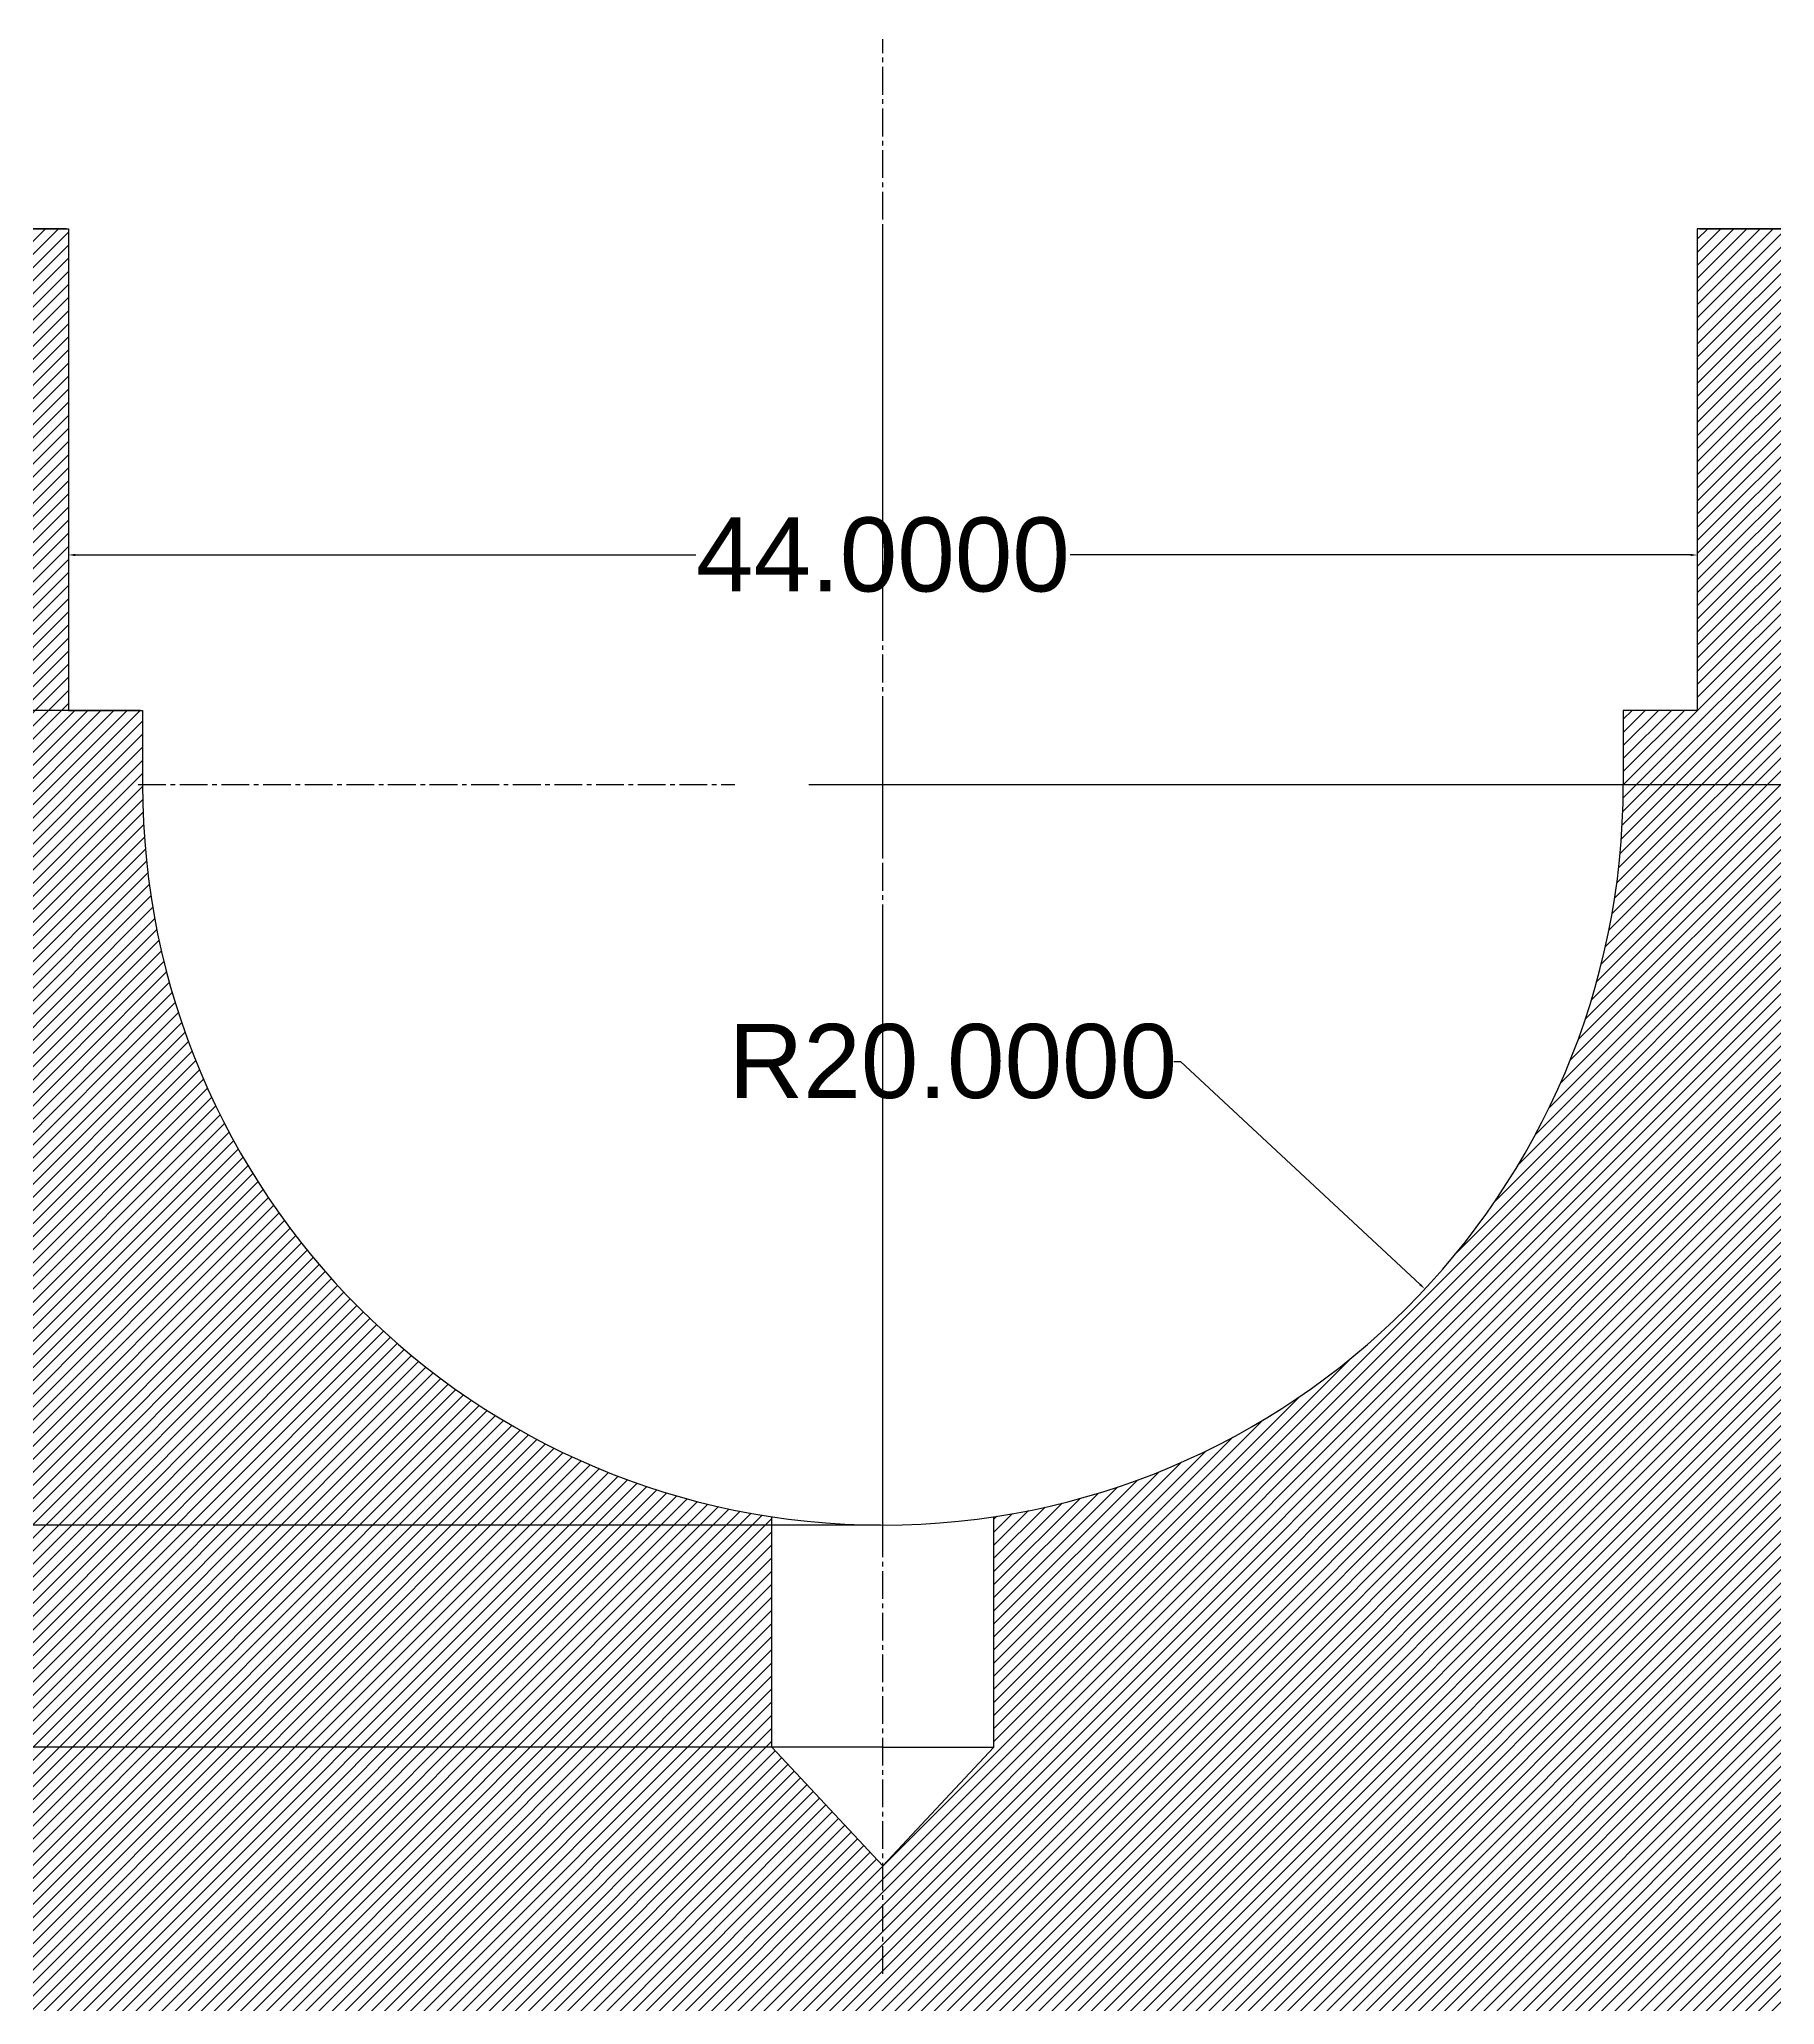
# Model space of a CAD drawing. Header units: inches. Extents: x -66 to 652, y -14 to 145.
# Drawn here: x 247.3 to 294.2, y 16 to 69.1 of the extents above; entities that cross this region are included whole.
import ezdxf

# ---------------------------------------------------------------- set-up
doc = ezdxf.new("R2010")
doc.units = ezdxf.units.IN
doc.header["$MEASUREMENT"] = 0
doc.linetypes.add('CENTER2', pattern=[1.125, 0.75, -0.125, 0.125, -0.125])
doc.styles.get("Standard").update_dxf_attribs({"font": 'arial.ttf'})
doc.dimstyles.get("Standard").update_dxf_attribs({"dimtxt": 0.18, "dimasz": 0.18, "dimexe": 0.18, "dimexo": 0.0625, "dimgap": 0.09, "dimtad": 0, "dimtih": 1, "dimtoh": 1, "dimdec": 4, "dimzin": 0, "dimdsep": 46, "dimtxsty": 'Standard', "dimcen": 0.09, "dimadec": 0, "dimazin": 0, "dimtfac": 1, "dimtdec": 4, "dimtofl": 0, "dimtmove": 0, "dimatfit": 3, "dimfxl": 1, "dimtolj": 1, "dimtzin": 0, "dimarcsym": 0})

# ---------------------------------------------------------------- blocks, each defined once
blk = doc.blocks.new('*U13')
at = {"color": 0, "linetype": 'CENTER2', "transparency": 16777216}
blk.add_line((0, -23.62), (0, 23.62), dxfattribs=at)
blk = doc.blocks.new('*U14')
at = {"color": 0, "linetype": 'CENTER2', "transparency": 16777216}
for p, q in [((0, 4), (0, 20.12)), ((-20.12, 0), (-4, 0)), ((4, 0), (20.12, 0)), ((0, -20.12), (0, -4))]:
    blk.add_line(p, q, dxfattribs=at)
at = {"color": 0, "linetype": 'Continuous', "transparency": 16777216}
for p, q in [((0, -2), (0, 2)), ((-2, 0), (2, 0))]:
    blk.add_line(p, q, dxfattribs=at)
blk = doc.blocks.new('*D49')
at = {"color": 0, "lineweight": -2, "transparency": 16777216}
for p, q in [((248.045, 64), (206.29, 64)), ((206.47, 63.82), (206.47, 58.612)), ((206.47, 51.18), (206.47, 56.388)), ((250.045, 51), (206.29, 51))]:
    blk.add_line(p, q, dxfattribs=at)
at = {"color": 0, "transparency": 16777216}
for points in [[(206.44, 63.82), (206.5, 63.82), (206.47, 64)], [(206.44, 51.18), (206.5, 51.18), (206.47, 51)]]:
    blk.add_solid(points, dxfattribs=at)
at = {"layer": 'Defpoints', "color": 0, "transparency": 16777216}
for p in [(206.47, 64), (248.108, 64), (250.108, 51)]:
    blk.add_point(p, dxfattribs=at)
at = {"color": 0, "transparency": 16777216, "insert": (206.47, 57.5), "char_height": 0.18, "attachment_point": 5}
blk.add_mtext('\\A1;{\\H11.11111x;13.0000}', dxfattribs=at)
blk = doc.blocks.new('*D51')
at = {"color": 0, "lineweight": -2, "transparency": 16777216}
for p, q in [((292.17, 64), (339.479, 64)), ((339.299, 63.82), (339.299, 57.611)), ((339.299, 49.18), (339.299, 55.389)), ((270.17, 49), (339.479, 49))]:
    blk.add_line(p, q, dxfattribs=at)
at = {"color": 0, "transparency": 16777216}
for points in [[(339.269, 63.82), (339.329, 63.82), (339.299, 64)], [(339.269, 49.18), (339.329, 49.18), (339.299, 49)]]:
    blk.add_solid(points, dxfattribs=at)
at = {"layer": 'Defpoints', "color": 0, "transparency": 16777216}
for p in [(292.108, 64), (339.299, 64), (270.108, 49)]:
    blk.add_point(p, dxfattribs=at)
at = {"color": 0, "transparency": 16777216, "insert": (339.299, 56.5), "char_height": 0.18, "attachment_point": 5}
blk.add_mtext('\\A1;{\\H11.11111x;15.0000}', dxfattribs=at)
blk = doc.blocks.new('*D52')
at = {"color": 0, "lineweight": -2, "transparency": 16777216}
for p, q in [((277.969, 41.517), (278.149, 41.517)), ((278.149, 41.517), (284.617, 35.498))]:
    blk.add_line(p, q, dxfattribs=at)
at = {"color": 0, "transparency": 16777216}
blk.add_solid([(284.638, 35.52), (284.597, 35.476), (284.749, 35.375)], dxfattribs=at)
at = {"layer": 'Defpoints', "color": 0, "transparency": 16777216}
for p in [(270.108, 49), (284.749, 35.375)]:
    blk.add_point(p, dxfattribs=at)
at = {"color": 0, "transparency": 16777216, "insert": (271.997, 41.517), "char_height": 0.18, "attachment_point": 5}
blk.add_mtext('\\A1;{\\H11.11111x;R20.0000}', dxfattribs=at)
blk = doc.blocks.new('*D55')
at = {"color": 0, "lineweight": -2, "transparency": 16777216}
for p, q in [((248.108, 63.937), (248.108, 55.015)), ((292.108, 63.937), (292.108, 55.015)), ((248.288, 55.195), (265.053, 55.195)), ((291.928, 55.195), (275.163, 55.195))]:
    blk.add_line(p, q, dxfattribs=at)
at = {"color": 0, "transparency": 16777216}
for points in [[(248.288, 55.225), (248.288, 55.165), (248.108, 55.195)], [(291.928, 55.225), (291.928, 55.165), (292.108, 55.195)]]:
    blk.add_solid(points, dxfattribs=at)
at = {"layer": 'Defpoints', "color": 0, "transparency": 16777216}
for p in [(248.108, 64), (292.108, 64), (292.108, 55.195)]:
    blk.add_point(p, dxfattribs=at)
at = {"color": 0, "transparency": 16777216, "insert": (270.108, 55.195), "char_height": 0.18, "attachment_point": 5}
blk.add_mtext('\\A1;{\\H11.11111x;44.0000}', dxfattribs=at)
blk = doc.blocks.new('*D57')
at = {"color": 0, "lineweight": -2, "transparency": 16777216}
for p, q in [((270.045, 29), (220.351, 29)), ((220.531, 28.82), (220.531, 27.111)), ((220.531, 23.18), (220.531, 24.889)), ((270.045, 23), (220.351, 23))]:
    blk.add_line(p, q, dxfattribs=at)
at = {"color": 0, "transparency": 16777216}
for points in [[(220.501, 28.82), (220.561, 28.82), (220.531, 29)], [(220.501, 23.18), (220.561, 23.18), (220.531, 23)]]:
    blk.add_solid(points, dxfattribs=at)
at = {"layer": 'Defpoints', "color": 0, "transparency": 16777216}
for p in [(270.108, 29), (220.531, 23), (270.108, 23)]:
    blk.add_point(p, dxfattribs=at)
at = {"color": 0, "transparency": 16777216, "insert": (220.531, 26), "char_height": 0.18, "attachment_point": 5}
blk.add_mtext('\\A1;{\\H11.11111x;6.0000}', dxfattribs=at)

msp = doc.modelspace()

# ---------------------------------------------------------------- hatches: boundary and pattern name
h = msp.add_hatch()
h.set_pattern_fill('ANSI31', color=256, scale=2)
h.set_pattern_definition([(45, (270.10799, -3e-14), (-0.1767767, 0.1767767), [])])
h.paths.add_polyline_path([(198.10799, 11), (190.60799, 11), (187.60799, 0), (198.10799, 0)])
h.paths.add_polyline_path([(228.60799, 0), (228.60799, 8), (234.60799, 8), (234.60799, 64), (227.10799, 64), (227.10799, 11), (214.10799, 11), (214.10799, 0)])
h.paths.add_polyline_path([(250.60799, 8), (250.60799, 0), (270.10799, 0), (289.60799, 0), (289.60799, 8), (295.60799, 8), (295.60799, 64), (292.10799, 64), (292.10799, 51), (290.10799, 51), (290.10799, 49, -0.37076998), (273.10799, 29.22628), (273.10799, 23), (270.10799, 19.79982), (267.10799, 23), (267.10799, 29.22628, -0.37076998), (250.10799, 49), (250.10799, 51), (248.10799, 51), (248.10799, 64), (244.60799, 64), (244.60799, 8)])
h.paths.add_polyline_path([(305.60799, 8), (311.60799, 8), (311.60799, 0), (326.10799, 0), (326.10799, 11), (313.10799, 11), (313.10799, 64), (305.60799, 64)])
h.paths.add_polyline_path([(352.60799, 0), (349.60799, 11), (342.10799, 11), (342.10799, 0)])
h = msp.add_hatch()
h.set_pattern_fill('ANSI31', color=256, scale=2)
h.paths.add_polyline_path([(234.60799, 64), (227.10799, 64), (227.10799, 17, -0.41421356), (221.10799, 11), (214.10799, 11), (214.10799, 0), (228.60799, 0), (228.60799, 8), (234.60799, 8)])
h.paths.add_polyline_path([(313.10799, 17), (313.10799, 64), (305.60799, 64), (305.60799, 8), (311.60799, 8), (311.60799, 0), (326.10799, 0), (326.10799, 11), (319.10799, 11, -0.41421356)])

# ---------------------------------------------------------------- linework, layer by layer
for p, q in [((227.10799, 64), (248.10799, 64)), ((248.10799, 64), (248.10799, 51)), ((313.10799, 64), (292.10799, 64)), ((292.10799, 64), (292.10799, 51)), ((248.10799, 51), (250.10799, 51)), ((250.10799, 51), (250.10799, 49)), ((292.10799, 51), (290.10799, 51)), ((290.10799, 51), (290.10799, 49)), ((267.10799, 23), (267.10799, 29.22628)), ((273.10799, 23), (273.10799, 29.22628)), ((270.10799, 23), (267.10799, 23)), ((267.10799, 23), (270.10799, 19.79982)), ((270.10799, 23), (273.10799, 23)), ((273.10799, 23), (270.10799, 19.79982))]:
    msp.add_line(p, q)
for start, end in [(180, 270), (270, 0)]:
    msp.add_arc((270.10799, 49), 20, start, end)
msp.add_point((270.10799, 29))
msp.add_point((270.10799, 29))

# ---------------------------------------------------------------- block references
at = {"linetype": 'CENTER2'}
for name, p in [('*U14', (270.10799, 49)), ('*U13', (270.10799, 40.5))]:
    msp.add_blockref(name, p, dxfattribs=at)

# ---------------------------------------------------------------- dimensions: what is measured, and where the dimension line sits
for base, p1, p2, picture, middle in [((206.47022, 64), (250.10799, 51), (248.10799, 64), '*D49', (206.47022, 57.5)), ((339.29856, 64), (270.10799, 49), (292.10799, 64), '*D51', (339.29856, 56.5)), ((220.53148, 23), (270.10799, 29), (270.10799, 23), '*D57', (220.53148, 26))]:
    dim = msp.add_linear_dim(base=base, p1=p1, p2=p2, angle=90, text='{\\H11.11111x;<>}', dimstyle='Standard')
    dim.commit()
    dim.dimension.update_dxf_attribs({"geometry": picture, "text_midpoint": middle})
dim = msp.add_linear_dim(base=(292.10799, 55.1953), p1=(248.10799, 64), p2=(292.10799, 64), text='{\\H11.11111x;<>}', dimstyle='Standard')
dim.commit()
dim.dimension.update_dxf_attribs({"geometry": '*D55', "text_midpoint": (270.10799, 55.1953)})
dim = msp.add_radius_dim(center=(270.10799, 49), mpoint=(284.74926, 35.37528), text='{\\H11.11111x;<>}', dimstyle='Standard')
dim.commit()
dim.dimension.update_dxf_attribs({"geometry": '*D52', "text_midpoint": (271.99694, 41.51735), "dimtype": 164})

doc.saveas('drawing.dxf')
